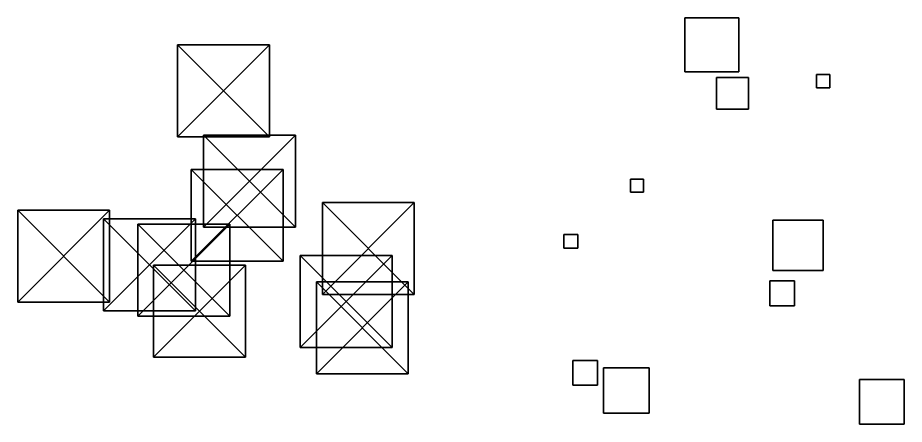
# Model space of a CAD drawing. Header units: metres. Extents: x -9.6 to 40.2, y -11 to 41.4.
# Drawn here: x -9.65 to 38.61, y 19.32 to 41.44 of the extents above; entities that cross this region are included whole.
import ezdxf

# ---------------------------------------------------------------- set-up
doc = ezdxf.new("R2010")
doc.units = ezdxf.units.M

msp = doc.modelspace()

# ---------------------------------------------------------------- meshes
at = {"layer": '2', "color": 5}
mesh = msp.add_polyface(dxfattribs=at)
corners = [(29.606, 41.442, 3.03), (29.606, 38.495, 3.03), (26.66, 38.495, 3.03), (26.66, 41.442, 3.03), (29.606, 41.442, 0.084), (29.606, 38.495, 0.084), (26.66, 38.495, 0.084), (26.66, 41.442, 0.084)]
mesh.append_faces([[corners[k] for k in face] for face in [(0, 1, 2, 3), (4, 5, 6, 7), (0, 4, 5, 1), (1, 5, 6, 2), (2, 6, 7, 3), (3, 7, 4, 0)]], dxfattribs={"color": 5})
at = {"layer": '2', "color": 6}
mesh = msp.add_polyface(dxfattribs=at)
corners = [(30.129, 38.194, -7.636), (30.129, 36.459, -7.636), (28.394, 36.459, -7.636), (28.394, 38.194, -7.636), (30.129, 38.194, -9.371), (30.129, 36.459, -9.371), (28.394, 36.459, -9.371), (28.394, 38.194, -9.371)]
mesh.append_faces([[corners[k] for k in face] for face in [(0, 1, 2, 3), (4, 5, 6, 7), (0, 4, 5, 1), (1, 5, 6, 2), (2, 6, 7, 3), (3, 7, 4, 0)]], dxfattribs={"color": 6})
at = {"layer": '2', "color": 1}
mesh = msp.add_polyface(dxfattribs=at)
corners = [(34.547, 38.351, -7.657), (34.547, 37.626, -7.657), (33.822, 37.626, -7.657), (33.822, 38.351, -7.657), (34.547, 38.351, -8.382), (34.547, 37.626, -8.382), (33.822, 37.626, -8.382), (33.822, 38.351, -8.382)]
mesh.append_faces([[corners[k] for k in face] for face in [(0, 1, 2, 3), (4, 5, 6, 7), (0, 4, 5, 1), (1, 5, 6, 2), (2, 6, 7, 3), (3, 7, 4, 0)]], dxfattribs={"color": 1})
at = {"layer": '2', "color": 7}
mesh = msp.add_polyface(dxfattribs=at)
corners = [(24.405, 32.656, -8.502), (24.405, 31.952, -8.502), (23.702, 31.952, -8.502), (23.702, 32.656, -8.502), (24.405, 32.656, -9.205), (24.405, 31.952, -9.205), (23.702, 31.952, -9.205), (23.702, 32.656, -9.205)]
mesh.append_faces([[corners[k] for k in face] for face in [(0, 1, 2, 3), (4, 5, 6, 7), (0, 4, 5, 1), (1, 5, 6, 2), (2, 6, 7, 3), (3, 7, 4, 0)]], dxfattribs={"color": 7})
at = {"layer": '2', "color": 2}
mesh = msp.add_polyface(dxfattribs=at)
corners = [(34.196, 30.428, 2.789), (34.196, 27.69, 2.789), (31.458, 27.69, 2.789), (31.458, 30.428, 2.789), (34.196, 30.428, 0.051), (34.196, 27.69, 0.051), (31.458, 27.69, 0.051), (31.458, 30.428, 0.051)]
mesh.append_faces([[corners[k] for k in face] for face in [(0, 1, 2, 3), (4, 5, 6, 7), (0, 4, 5, 1), (1, 5, 6, 2), (2, 6, 7, 3), (3, 7, 4, 0)]], dxfattribs={"color": 2})
at = {"layer": '2', "color": 10}
mesh = msp.add_polyface(dxfattribs=at)
corners = [(20.835, 29.65, 1.613), (20.835, 28.901, 1.613), (20.085, 28.901, 1.613), (20.085, 29.65, 1.613), (20.835, 29.65, 0.863), (20.835, 28.901, 0.863), (20.085, 28.901, 0.863), (20.085, 29.65, 0.863)]
mesh.append_faces([[corners[k] for k in face] for face in [(0, 1, 2, 3), (4, 5, 6, 7), (0, 4, 5, 1), (1, 5, 6, 2), (2, 6, 7, 3), (3, 7, 4, 0)]], dxfattribs={"color": 10})
at = {"layer": '2', "color": 9}
mesh = msp.add_polyface(dxfattribs=at)
corners = [(32.636, 27.127, 1.111), (32.636, 25.774, 1.111), (31.282, 25.774, 1.111), (31.282, 27.127, 1.111), (32.636, 27.127, -0.242), (32.636, 25.774, -0.242), (31.282, 25.774, -0.242), (31.282, 27.127, -0.242)]
mesh.append_faces([[corners[k] for k in face] for face in [(0, 1, 2, 3), (4, 5, 6, 7), (0, 4, 5, 1), (1, 5, 6, 2), (2, 6, 7, 3), (3, 7, 4, 0)]], dxfattribs={"color": 9})
at = {"layer": '2', "color": 4}
mesh = msp.add_polyface(dxfattribs=at)
corners = [(21.91, 22.792, -0.323), (21.91, 21.459, -0.323), (20.576, 21.459, -0.323), (20.576, 22.792, -0.323), (21.91, 22.792, -1.657), (21.91, 21.459, -1.657), (20.576, 21.459, -1.657), (20.576, 22.792, -1.657)]
mesh.append_faces([[corners[k] for k in face] for face in [(0, 1, 2, 3), (4, 5, 6, 7), (0, 4, 5, 1), (1, 5, 6, 2), (2, 6, 7, 3), (3, 7, 4, 0)]], dxfattribs={"color": 4})
at = {"layer": '2', "color": 3}
mesh = msp.add_polyface(dxfattribs=at)
corners = [(24.72, 22.399, -2.244), (24.72, 19.922, -2.244), (22.243, 19.922, -2.244), (22.243, 22.399, -2.244), (24.72, 22.399, -4.721), (24.72, 19.922, -4.721), (22.243, 19.922, -4.721), (22.243, 22.399, -4.721)]
mesh.append_faces([[corners[k] for k in face] for face in [(0, 1, 2, 3), (4, 5, 6, 7), (0, 4, 5, 1), (1, 5, 6, 2), (2, 6, 7, 3), (3, 7, 4, 0)]], dxfattribs={"color": 3})
at = {"layer": '2', "color": 8}
mesh = msp.add_polyface(dxfattribs=at)
corners = [(38.607, 21.755, -2.765), (38.607, 19.323, -2.765), (36.175, 19.323, -2.765), (36.175, 21.755, -2.765), (38.607, 21.755, -5.197), (38.607, 19.323, -5.197), (36.175, 19.323, -5.197), (36.175, 21.755, -5.197)]
mesh.append_faces([[corners[k] for k in face] for face in [(0, 1, 2, 3), (4, 5, 6, 7), (0, 4, 5, 1), (1, 5, 6, 2), (2, 6, 7, 3), (3, 7, 4, 0)]], dxfattribs={"color": 8})
at = {"layer": '3', "color": 8}
mesh = msp.add_polyface(dxfattribs=at)
corners = [(-0.944, 34.969, 4.281), (4.056, 39.969, 4.281), (4.056, 34.969, 9.281), (-0.944, 39.969, 9.281)]
mesh.append_faces([[corners[k] for k in face] for face in [(0, 1, 2), (0, 2, 3), (0, 3, 1), (3, 2, 1)]], dxfattribs={"color": 8})
at = {"layer": '3', "color": 5}
mesh = msp.add_polyface(dxfattribs=at)
corners = [(0.466, 30.05, -10.524), (5.466, 35.05, -10.524), (5.466, 30.05, -5.524), (0.466, 35.05, -5.524)]
mesh.append_faces([[corners[k] for k in face] for face in [(0, 1, 2), (0, 2, 3), (0, 3, 1), (3, 2, 1)]], dxfattribs={"color": 5})
at = {"layer": '3', "color": 6}
mesh = msp.add_polyface(dxfattribs=at)
corners = [(-0.207, 28.193, 5.306), (4.793, 33.193, 5.306), (4.793, 28.193, 10.306), (-0.207, 33.193, 10.306)]
mesh.append_faces([[corners[k] for k in face] for face in [(0, 1, 2), (0, 2, 3), (0, 3, 1), (3, 2, 1)]], dxfattribs={"color": 6})
at = {"layer": '3', "color": 4}
mesh = msp.add_polyface(dxfattribs=at)
corners = [(6.939, 26.391, -10.13), (11.939, 31.391, -10.13), (11.939, 26.391, -5.13), (6.939, 31.391, -5.13)]
mesh.append_faces([[corners[k] for k in face] for face in [(0, 1, 2), (0, 2, 3), (0, 3, 1), (3, 2, 1)]], dxfattribs={"color": 4})
at = {"layer": '3', "color": 2}
mesh = msp.add_polyface(dxfattribs=at)
corners = [(-9.647, 25.97, -11.264), (-4.647, 30.97, -11.264), (-4.647, 25.97, -6.264), (-9.647, 30.97, -6.264)]
mesh.append_faces([[corners[k] for k in face] for face in [(0, 1, 2), (0, 2, 3), (0, 3, 1), (3, 2, 1)]], dxfattribs={"color": 2})
at = {"layer": '3', "color": 10}
mesh = msp.add_polyface(dxfattribs=at)
corners = [(-4.976, 25.501, -10.226), (0.024, 30.501, -10.226), (0.024, 25.501, -5.226), (-4.976, 30.501, -5.226)]
mesh.append_faces([[corners[k] for k in face] for face in [(0, 1, 2), (0, 2, 3), (0, 3, 1), (3, 2, 1)]], dxfattribs={"color": 10})
at = {"layer": '3', "color": 7}
mesh = msp.add_polyface(dxfattribs=at)
corners = [(-3.107, 25.209, -11.832), (1.893, 30.209, -11.832), (1.893, 25.209, -6.832), (-3.107, 30.209, -6.832)]
mesh.append_faces([[corners[k] for k in face] for face in [(0, 1, 2), (0, 2, 3), (0, 3, 1), (3, 2, 1)]], dxfattribs={"color": 7})
at = {"layer": '3', "color": 9}
mesh = msp.add_polyface(dxfattribs=at)
corners = [(5.726, 23.507, -2.355), (10.726, 28.507, -2.355), (10.726, 23.507, 2.645), (5.726, 28.507, 2.645)]
mesh.append_faces([[corners[k] for k in face] for face in [(0, 1, 2), (0, 2, 3), (0, 3, 1), (3, 2, 1)]], dxfattribs={"color": 9})
at = {"layer": '3', "color": 3}
mesh = msp.add_polyface(dxfattribs=at)
corners = [(-2.249, 22.972, -7.873), (2.751, 27.972, -7.873), (2.751, 22.972, -2.873), (-2.249, 27.972, -2.873)]
mesh.append_faces([[corners[k] for k in face] for face in [(0, 1, 2), (0, 2, 3), (0, 3, 1), (3, 2, 1)]], dxfattribs={"color": 3})
at = {"layer": '3', "color": 1}
mesh = msp.add_polyface(dxfattribs=at)
corners = [(6.609, 22.075, -2.146), (11.609, 27.075, -2.146), (11.609, 22.075, 2.854), (6.609, 27.075, 2.854)]
mesh.append_faces([[corners[k] for k in face] for face in [(0, 1, 2), (0, 2, 3), (0, 3, 1), (3, 2, 1)]], dxfattribs={"color": 1})

doc.saveas('drawing.dxf')
